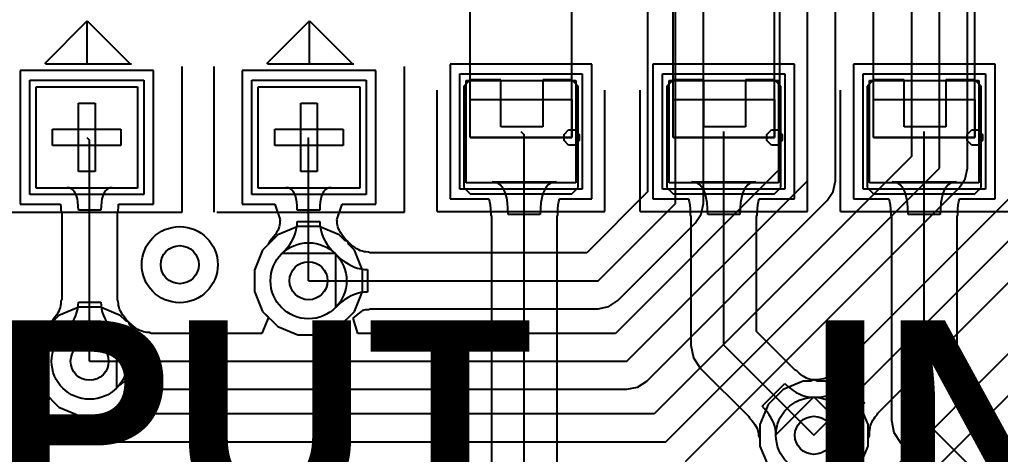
# Model space of a CAD drawing. Extents: x -53 to 82, y -68 to 38.
# Drawn here: x 18.29 to 26.03, y 8.28 to 11.71 of the extents above; entities that cross this region are included whole.
import ezdxf

# ---------------------------------------------------------------- set-up
doc = ezdxf.new("R2010")
doc.units = 0
for name, color, linetype in [('BOTTOM_LAYER', 5, 'CONTINUOUS'), ('MECHANICAL_15', 56, 'CONTINUOUS'), ('TOP_LAYER', 1, 'CONTINUOUS'), ('TOP_OVERLAY', 2, 'CONTINUOUS'), ('TOP_PASTE', 8, 'CONTINUOUS'), ('TOP_SOLDER', 216, 'CONTINUOUS')]:
    doc.layers.add(name, color=color, linetype=linetype)
doc.styles.add('ARIAL_BOLD', font='', dxfattribs={"height": 0.2})
doc.styles.get('ARIAL_BOLD').set_extended_font_data('Arial', bold=True)

msp = doc.modelspace()

# ---------------------------------------------------------------- linework, layer by layer
at = {"layer": 'BOTTOM_LAYER'}
for p, q in [((24.5618, 8.4328), (39.8781, 23.7491)), ((25.0663, 8.6077), (40.0429, 23.5843)), ((25.019, 7.6708), (37.7444, 20.3962)), ((37.2399, 20.2213), (24.9225, 7.9039)), ((23.4696, 10.2616), (23.4696, 16.129)), ((24.511, 10.4414), (24.511, 16.129)), ((25.5524, 10.541), (25.5524, 16.129)), ((23.2495, 15.6432), (23.2495, 10.3528)), ((23.6897, 10.2616), (23.6897, 15.6432)), ((24.2909, 15.6432), (24.2909, 10.5326)), ((24.7311, 10.4414), (24.7311, 15.6432)), ((25.3323, 15.6432), (25.3323, 10.6322)), ((25.7725, 10.541), (25.7725, 15.6432)), ((28.6474, 12.848), (24.7367, 8.9373)), ((25.3323, 10.6322), (23.3022, 8.6021)), ((24.2909, 10.5326), (22.9954, 9.2371)), ((23.3934, 8.382), (25.5524, 10.541)), ((25.7558, 10.4568), (25.7725, 10.541)), ((25.7081, 10.3853), (25.7558, 10.4568)), ((23.0866, 9.017), (24.511, 10.4414)), ((23.5491, 8.2263), (25.7081, 10.3853)), ((24.7144, 10.3572), (24.7311, 10.4414)), ((23.2495, 10.3528), (22.7688, 9.8721)), ((24.6667, 10.2858), (24.7144, 10.3572)), ((22.86, 9.652), (23.4696, 10.2616)), ((23.2422, 8.8613), (24.6667, 10.2858)), ((23.673, 10.1774), (23.6897, 10.2616)), ((23.6253, 10.1059), (23.673, 10.1774)), ((20.4891, 10.079), (20.3321, 10.014)), ((20.6589, 10.079), (20.4891, 10.079)), ((20.8159, 10.014), (20.6589, 10.079)), ((23.0157, 9.4963), (23.6253, 10.1059)), ((20.3321, 10.014), (20.212, 9.8939)), ((20.8593, 9.9705), (20.8159, 10.014)), ((20.8836, 9.961), (20.8593, 9.9705)), ((20.9045, 9.9409), (20.8836, 9.961)), ((20.9219, 9.9261), (20.9045, 9.9409)), ((20.9387, 9.9136), (20.9219, 9.9261)), ((20.9548, 9.9034), (20.9387, 9.9136)), ((20.212, 9.8939), (20.147, 9.7369)), ((20.7882, 9.442), (20.7882, 9.862)), ((20.7882, 9.862), (20.8121, 9.839)), ((20.8121, 9.839), (20.8363, 9.8184)), ((20.9701, 9.8952), (20.9548, 9.9034)), ((20.9848, 9.8889), (20.9701, 9.8952)), ((20.999, 9.8843), (20.9848, 9.8889)), ((21.0127, 9.8811), (20.999, 9.8843)), ((21.0265, 9.8791), (21.0127, 9.8811)), ((21.0468, 9.8782), (21.0265, 9.8791)), ((21.0598, 9.8721), (21.0468, 9.8782)), ((22.7688, 9.8721), (21.0598, 9.8721)), ((20.8363, 9.8184), (20.8608, 9.8002)), ((20.8608, 9.8002), (20.8856, 9.7845)), ((20.8856, 9.7845), (20.9107, 9.7712)), ((20.9107, 9.7712), (20.936, 9.7603)), ((20.936, 9.7603), (20.9617, 9.7518)), ((20.9617, 9.7518), (20.9877, 9.7457)), ((20.147, 9.7369), (20.147, 9.5671)), ((20.9877, 9.7457), (21.014, 9.7421)), ((21.014, 9.7421), (21.0405, 9.7409)), ((21.0405, 9.7409), (21.0405, 9.5631)), ((20.574, 9.652), (22.86, 9.652)), ((20.147, 9.5671), (20.212, 9.4101)), ((20.8856, 9.5195), (20.8608, 9.5038)), ((20.9107, 9.5328), (20.8856, 9.5195)), ((20.936, 9.5437), (20.9107, 9.5328)), ((20.9617, 9.5522), (20.936, 9.5437)), ((20.9877, 9.5583), (20.9617, 9.5522)), ((21.014, 9.5619), (20.9877, 9.5583)), ((21.0405, 9.5631), (21.014, 9.5619)), ((18.7619, 9.444), (18.6049, 9.379)), ((18.9317, 9.444), (18.7619, 9.444)), ((19.0887, 9.379), (18.9317, 9.444)), ((20.8121, 9.465), (20.7882, 9.442)), ((20.8363, 9.4856), (20.8121, 9.465)), ((20.8608, 9.5038), (20.8363, 9.4856)), ((22.86, 9.4319), (22.9442, 9.4486)), ((22.9442, 9.4486), (23.0157, 9.4963)), ((18.6049, 9.379), (18.4848, 9.2589)), ((19.1321, 9.3355), (19.0887, 9.379)), ((20.258, 9.3641), (20.2054, 9.2371)), ((20.212, 9.4101), (20.258, 9.3641)), ((20.9261, 9.3572), (21.0055, 9.4213)), ((21.0055, 9.4213), (21.0127, 9.4229)), ((21.0127, 9.4229), (21.0265, 9.4249)), ((21.0265, 9.4249), (21.0468, 9.4258)), ((21.0468, 9.4258), (21.0598, 9.4319)), ((21.0598, 9.4319), (22.86, 9.4319)), ((19.1564, 9.326), (19.1321, 9.3355)), ((19.1773, 9.3059), (19.1564, 9.326)), ((19.1947, 9.2911), (19.1773, 9.3059)), ((19.2115, 9.2786), (19.1947, 9.2911)), ((20.9632, 9.2371), (20.9261, 9.3572)), ((18.4848, 9.2589), (18.4198, 9.1019)), ((19.061, 8.807), (19.061, 9.227)), ((19.061, 9.227), (19.0849, 9.204)), ((19.2276, 9.2684), (19.2115, 9.2786)), ((19.2429, 9.2602), (19.2276, 9.2684)), ((19.2576, 9.2539), (19.2429, 9.2602)), ((19.2718, 9.2493), (19.2576, 9.2539)), ((19.2855, 9.2461), (19.2718, 9.2493)), ((19.2993, 9.2441), (19.2855, 9.2461)), ((19.3196, 9.2432), (19.2993, 9.2441)), ((19.3326, 9.2371), (19.3196, 9.2432)), ((20.2054, 9.2371), (19.3326, 9.2371)), ((22.9954, 9.2371), (20.9632, 9.2371)), ((19.0849, 9.204), (19.1091, 9.1834)), ((19.1091, 9.1834), (19.1336, 9.1652)), ((19.1336, 9.1652), (19.1584, 9.1495)), ((19.1584, 9.1495), (19.1835, 9.1362)), ((19.1835, 9.1362), (19.2088, 9.1253)), ((18.4198, 9.1019), (18.4198, 8.9321)), ((19.2088, 9.1253), (19.2345, 9.1168)), ((19.2345, 9.1168), (19.2605, 9.1107)), ((19.2605, 9.1107), (19.2868, 9.1071)), ((19.2868, 9.1071), (19.3133, 9.1059)), ((19.3133, 9.1059), (19.3133, 8.9281)), ((18.8468, 9.017), (23.0866, 9.017)), ((18.4198, 8.9321), (18.4848, 8.7751)), ((19.2088, 8.9087), (19.1835, 8.8978)), ((19.2345, 8.9172), (19.2088, 8.9087)), ((19.2605, 8.9233), (19.2345, 8.9172)), ((19.2868, 8.9269), (19.2605, 8.9233)), ((19.3133, 8.9281), (19.2868, 8.9269)), ((24.6941, 8.907), (24.681, 8.8984)), ((24.7069, 8.9171), (24.6941, 8.907)), ((24.7235, 8.9324), (24.7069, 8.9171)), ((24.7367, 8.9373), (24.7235, 8.9324)), ((19.0849, 8.83), (19.061, 8.807)), ((19.1091, 8.8506), (19.0849, 8.83)), ((19.1336, 8.8688), (19.1091, 8.8506)), ((19.1584, 8.8845), (19.1336, 8.8688)), ((19.1835, 8.8978), (19.1584, 8.8845)), ((23.1708, 8.8136), (23.2422, 8.8613)), ((24.4769, 8.8598), (24.3199, 8.7948)), ((24.538, 8.8598), (24.4769, 8.8598)), ((24.5615, 8.8702), (24.538, 8.8598)), ((24.5865, 8.8708), (24.5615, 8.8702)), ((24.6052, 8.8726), (24.5865, 8.8708)), ((24.6225, 8.8756), (24.6052, 8.8726)), ((24.6386, 8.8797), (24.6225, 8.8756)), ((24.6535, 8.8848), (24.6386, 8.8797)), ((24.6676, 8.891), (24.6535, 8.8848)), ((24.681, 8.8984), (24.6676, 8.891)), ((24.7963, 8.8125), (24.8168, 8.8315)), ((24.8168, 8.8315), (24.9605, 8.6878)), ((18.4848, 8.7751), (18.5308, 8.7291)), ((19.1989, 8.7222), (19.2783, 8.7863)), ((19.2783, 8.7863), (19.2855, 8.7879)), ((19.2855, 8.7879), (19.2993, 8.7899)), ((19.2993, 8.7899), (19.3196, 8.7908)), ((19.3196, 8.7908), (19.3326, 8.7969)), ((19.3326, 8.7969), (23.0866, 8.7969)), ((23.0866, 8.7969), (23.1708, 8.8136)), ((24.3199, 8.7948), (24.1998, 8.6747)), ((24.6512, 8.741), (24.678, 8.7479)), ((24.678, 8.7479), (24.7037, 8.7567)), ((24.7037, 8.7567), (24.7284, 8.7676)), ((24.7284, 8.7676), (24.752, 8.7805)), ((24.752, 8.7805), (24.7747, 8.7955)), ((24.7747, 8.7955), (24.7963, 8.8125)), ((18.5308, 8.7291), (18.4782, 8.6021)), ((19.236, 8.6021), (19.1989, 8.7222)), ((24.1998, 8.6747), (24.1348, 8.5177)), ((24.5648, 8.7328), (24.5946, 8.7335)), ((24.8618, 8.4358), (24.5648, 8.7328)), ((24.5946, 8.7335), (24.6235, 8.7362)), ((24.6235, 8.7362), (24.6512, 8.741)), ((24.9415, 8.6673), (24.9245, 8.6457)), ((24.9605, 8.6878), (24.9415, 8.6673)), ((18.4782, 8.6021), (17.58, 8.6021)), ((23.3022, 8.6021), (19.236, 8.6021)), ((24.8966, 8.5994), (24.8857, 8.5747)), ((24.9095, 8.623), (24.8966, 8.5994)), ((24.9245, 8.6457), (24.9095, 8.623)), ((25.0461, 8.5779), (25.0614, 8.5945)), ((25.0614, 8.5945), (25.0663, 8.6077)), ((24.1348, 8.5177), (24.1348, 8.3479)), ((24.87, 8.5222), (24.8652, 8.4945)), ((24.8769, 8.549), (24.87, 8.5222)), ((24.8857, 8.5747), (24.8769, 8.549)), ((25.0087, 8.5095), (25.0138, 8.5245)), ((25.0138, 8.5245), (25.02, 8.5386)), ((25.02, 8.5386), (25.0274, 8.5521)), ((25.0274, 8.5521), (25.036, 8.5651)), ((25.036, 8.5651), (25.0461, 8.5779)), ((24.8625, 8.4656), (24.8618, 8.4358)), ((24.8652, 8.4945), (24.8625, 8.4656)), ((24.9992, 8.4325), (24.9998, 8.4575)), ((24.9998, 8.4575), (25.0016, 8.4762)), ((25.0016, 8.4762), (25.0046, 8.4935)), ((25.0046, 8.4935), (25.0087, 8.5095)), ((17.0942, 8.382), (23.3934, 8.382)), ((24.9888, 8.409), (24.9992, 8.4325)), ((24.9888, 8.3479), (24.9888, 8.409)), ((24.1348, 8.3479), (24.1998, 8.1909)), ((24.9238, 8.1909), (24.9888, 8.3479))]:
    msp.add_line(p, q, dxfattribs=at)
for centre, radius in [((19.558, 9.779), 0.3), ((19.558, 9.779), 0.15), ((20.574, 9.652), 0.3), ((20.574, 9.652), 0.15), ((18.8468, 9.017), 0.3), ((18.8468, 9.017), 0.15), ((24.5618, 8.4328), 0.3), ((24.5618, 8.4328), 0.15)]:
    msp.add_circle(centre, radius, dxfattribs=at)
at = {"layer": 'MECHANICAL_15'}
for p, q in [((21.8504, 10.7824), (21.8504, 12.3824)), ((22.6504, 10.7824), (22.6504, 12.3824)), ((23.4506, 10.7824), (23.4506, 12.3824)), ((24.2506, 10.7824), (24.2506, 12.3824)), ((25.0318, 10.7824), (25.0318, 12.3824)), ((25.8318, 10.7824), (25.8318, 12.3824)), ((21.8504, 10.7824), (21.8504, 11.0824)), ((21.8504, 11.0824), (22.6504, 11.0824)), ((22.6504, 11.0824), (22.6504, 10.7824)), ((23.4506, 10.7824), (23.4506, 11.0824)), ((23.4506, 11.0824), (24.2506, 11.0824)), ((24.2506, 11.0824), (24.2506, 10.7824)), ((25.0318, 10.7824), (25.0318, 11.0824)), ((25.0318, 11.0824), (25.8318, 11.0824)), ((25.8318, 11.0824), (25.8318, 10.7824)), ((18.7598, 11.0535), (18.8898, 11.0535)), ((18.7598, 10.5135), (18.7598, 11.0535)), ((18.8898, 11.0535), (18.8898, 10.5135)), ((20.5124, 11.0535), (20.6424, 11.0535)), ((20.5124, 10.5135), (20.5124, 11.0535)), ((20.6424, 11.0535), (20.6424, 10.5135)), ((18.5543, 10.7179), (18.5543, 10.8478)), ((18.5543, 10.8478), (19.0943, 10.8478)), ((19.0943, 10.8478), (19.0943, 10.7179)), ((20.3069, 10.7179), (20.3069, 10.8478)), ((20.3069, 10.8478), (20.8469, 10.8478)), ((20.8469, 10.8478), (20.8469, 10.7179)), ((22.5905, 10.8071), (22.6256, 10.8423)), ((22.6256, 10.8423), (22.6504, 10.8423)), ((22.6504, 10.8423), (22.6504, 10.8423)), ((22.6504, 10.8423), (22.6753, 10.8423)), ((22.6753, 10.8423), (22.7104, 10.8071)), ((24.1907, 10.8071), (24.2258, 10.8423)), ((24.2258, 10.8423), (24.2507, 10.8423)), ((24.2507, 10.8423), (24.2507, 10.8423)), ((24.2507, 10.8423), (24.2755, 10.8423)), ((24.2755, 10.8423), (24.3106, 10.8071)), ((25.7719, 10.8071), (25.807, 10.8423)), ((25.807, 10.8423), (25.8319, 10.8423)), ((25.8319, 10.8423), (25.8319, 10.8423)), ((25.8319, 10.8423), (25.8567, 10.8423)), ((25.8567, 10.8423), (25.8918, 10.8071)), ((21.8504, 10.7824), (22.6504, 10.7824)), ((22.6504, 10.7824), (21.8504, 10.7824)), ((22.5905, 10.7575), (22.5905, 10.8071)), ((22.6256, 10.7223), (22.5905, 10.7575)), ((22.6504, 10.7824), (22.6504, 10.7824)), ((22.7104, 10.7575), (22.6753, 10.7223)), ((22.7104, 10.8071), (22.7104, 10.7575)), ((23.4506, 10.7824), (24.2506, 10.7824)), ((24.2506, 10.7824), (23.4506, 10.7824)), ((24.1907, 10.7575), (24.1907, 10.8071)), ((24.2258, 10.7223), (24.1907, 10.7575)), ((24.2506, 10.7824), (24.2506, 10.7824)), ((24.3106, 10.7575), (24.2755, 10.7223)), ((24.3106, 10.8071), (24.3106, 10.7575)), ((25.0318, 10.7824), (25.8318, 10.7824)), ((25.8318, 10.7824), (25.0318, 10.7824)), ((25.7719, 10.7575), (25.7719, 10.8071)), ((25.807, 10.7223), (25.7719, 10.7575)), ((25.8318, 10.7824), (25.8318, 10.7824)), ((25.8918, 10.7575), (25.8567, 10.7223)), ((25.8918, 10.8071), (25.8918, 10.7575)), ((19.0943, 10.7179), (18.5543, 10.7179)), ((20.8469, 10.7179), (20.3069, 10.7179)), ((22.6504, 10.7223), (22.6256, 10.7223)), ((22.6753, 10.7223), (22.6504, 10.7223)), ((24.2507, 10.7223), (24.2258, 10.7223)), ((24.2755, 10.7223), (24.2507, 10.7223)), ((25.8319, 10.7223), (25.807, 10.7223)), ((25.8567, 10.7223), (25.8319, 10.7223)), ((18.8898, 10.5135), (18.7598, 10.5135)), ((20.6424, 10.5135), (20.5124, 10.5135))]:
    msp.add_line(p, q, dxfattribs=at)
at = {"layer": 'TOP_LAYER'}
for p, q in [((19.3519, 11.3099), (18.2979, 11.3099)), ((18.2979, 11.3099), (18.2979, 10.2559)), ((19.3519, 10.2559), (19.3519, 11.3099)), ((21.1045, 11.3099), (20.0505, 11.3099)), ((20.0505, 11.3099), (20.0505, 10.2559)), ((21.1045, 10.2559), (21.1045, 11.3099)), ((22.8094, 11.3593), (21.6914, 11.3593)), ((21.6914, 11.3593), (21.6914, 10.2988)), ((22.8094, 10.2988), (22.8094, 11.3593)), ((24.4096, 11.3593), (23.2916, 11.3593)), ((23.2916, 11.3593), (23.2916, 10.2988)), ((24.4096, 10.2988), (24.4096, 11.3593)), ((25.9908, 11.3593), (24.8728, 11.3593)), ((24.8728, 11.3593), (24.8728, 10.2988)), ((25.9908, 10.2988), (25.9908, 11.3593)), ((21.8184, 10.4258), (21.8184, 11.2323)), ((21.8184, 11.2323), (22.6824, 11.2323)), ((22.6824, 11.2323), (22.6824, 10.4258)), ((23.4186, 10.4258), (23.4186, 11.2323)), ((23.4186, 11.2323), (24.2826, 11.2323)), ((24.2826, 11.2323), (24.2826, 10.4258)), ((24.9998, 10.4258), (24.9998, 11.2323)), ((24.9998, 11.2323), (25.8638, 11.2323)), ((25.8638, 11.2323), (25.8638, 10.4258)), ((18.4249, 11.1829), (19.2249, 11.1829)), ((18.4249, 10.3829), (18.4249, 11.1829)), ((19.2249, 11.1829), (19.2249, 10.3829)), ((20.1775, 11.1829), (20.9775, 11.1829)), ((20.1775, 10.3829), (20.1775, 11.1829)), ((20.9775, 11.1829), (20.9775, 10.3829)), ((18.8249, 10.7829), (18.8468, 10.761)), ((18.8468, 9.017), (18.8468, 10.761)), ((20.574, 10.7794), (20.5775, 10.7829)), ((20.574, 9.652), (20.574, 10.7794)), ((22.2504, 10.829), (22.2758, 10.8036)), ((22.2758, 7.6454), (22.2758, 10.8036)), ((23.8506, 9.144), (23.8506, 10.829)), ((25.4318, 8.5534), (25.4318, 10.829)), ((19.2249, 10.3829), (18.4249, 10.3829)), ((18.6859, 10.3842), (18.669, 10.386)), ((18.669, 10.386), (19.0246, 10.386)), ((18.701, 10.3789), (18.6859, 10.3842)), ((18.7143, 10.37), (18.701, 10.3789)), ((18.7259, 10.3575), (18.7143, 10.37)), ((18.9793, 10.37), (18.9677, 10.3575)), ((18.9926, 10.3789), (18.9793, 10.37)), ((19.0077, 10.3842), (18.9926, 10.3789)), ((19.0246, 10.386), (19.0077, 10.3842)), ((20.9775, 10.3829), (20.1775, 10.3829)), ((20.4131, 10.3842), (20.3962, 10.386)), ((20.3962, 10.386), (20.7518, 10.386)), ((20.4282, 10.3789), (20.4131, 10.3842)), ((20.4415, 10.37), (20.4282, 10.3789)), ((20.4531, 10.3575), (20.4415, 10.37)), ((20.7065, 10.37), (20.6949, 10.3575)), ((20.7198, 10.3789), (20.7065, 10.37)), ((20.7349, 10.3842), (20.7198, 10.3789)), ((20.7518, 10.386), (20.7349, 10.3842)), ((22.6824, 10.4258), (21.8184, 10.4258)), ((22.0459, 10.4293), (22.0218, 10.4319)), ((22.0218, 10.4319), (22.5298, 10.4319)), ((22.0675, 10.4216), (22.0459, 10.4293)), ((22.0866, 10.4088), (22.0675, 10.4216)), ((22.1031, 10.3908), (22.0866, 10.4088)), ((22.117, 10.3676), (22.1031, 10.3908)), ((22.4485, 10.3908), (22.4346, 10.3676)), ((22.465, 10.4088), (22.4485, 10.3908)), ((22.4841, 10.4216), (22.465, 10.4088)), ((22.5057, 10.4293), (22.4841, 10.4216)), ((22.5298, 10.4319), (22.5057, 10.4293)), ((24.2826, 10.4258), (23.4186, 10.4258)), ((23.6207, 10.4293), (23.5966, 10.4319)), ((23.5966, 10.4319), (24.1046, 10.4319)), ((23.6423, 10.4216), (23.6207, 10.4293)), ((23.6614, 10.4088), (23.6423, 10.4216)), ((23.6779, 10.3908), (23.6614, 10.4088)), ((23.6918, 10.3676), (23.6779, 10.3908)), ((24.0233, 10.3908), (24.0094, 10.3676)), ((24.0398, 10.4088), (24.0233, 10.3908)), ((24.0589, 10.4216), (24.0398, 10.4088)), ((24.0805, 10.4293), (24.0589, 10.4216)), ((24.1046, 10.4319), (24.0805, 10.4293)), ((25.8638, 10.4258), (24.9998, 10.4258)), ((25.2019, 10.4293), (25.1778, 10.4319)), ((25.1778, 10.4319), (25.6858, 10.4319)), ((25.2235, 10.4216), (25.2019, 10.4293)), ((25.2426, 10.4088), (25.2235, 10.4216)), ((25.2591, 10.3908), (25.2426, 10.4088)), ((25.2731, 10.3676), (25.2591, 10.3908)), ((25.6045, 10.3908), (25.5906, 10.3676)), ((25.621, 10.4088), (25.6045, 10.3908)), ((25.6401, 10.4216), (25.621, 10.4088)), ((25.6617, 10.4293), (25.6401, 10.4216)), ((25.6858, 10.4319), (25.6617, 10.4293)), ((18.7357, 10.3415), (18.7259, 10.3575)), ((18.7437, 10.322), (18.7357, 10.3415)), ((18.7499, 10.2988), (18.7437, 10.322)), ((18.7543, 10.2722), (18.7499, 10.2988)), ((18.9437, 10.2988), (18.9393, 10.2722)), ((18.9499, 10.322), (18.9437, 10.2988)), ((18.9579, 10.3415), (18.9499, 10.322)), ((18.9677, 10.3575), (18.9579, 10.3415)), ((20.4629, 10.3415), (20.4531, 10.3575)), ((20.4709, 10.322), (20.4629, 10.3415)), ((20.4771, 10.2988), (20.4709, 10.322)), ((20.4815, 10.2722), (20.4771, 10.2988)), ((20.6709, 10.2988), (20.6665, 10.2722)), ((20.6771, 10.322), (20.6709, 10.2988)), ((20.6851, 10.3415), (20.6771, 10.322)), ((20.6949, 10.3575), (20.6851, 10.3415)), ((21.6914, 10.2988), (21.9966, 10.2988)), ((21.9966, 10.2988), (21.9978, 10.2958)), ((21.9978, 10.2958), (22.0028, 10.277)), ((22.1285, 10.3394), (22.117, 10.3676)), ((22.1374, 10.3059), (22.1285, 10.3394)), ((22.1437, 10.2674), (22.1374, 10.3059)), ((22.4142, 10.3059), (22.4079, 10.2674)), ((22.4231, 10.3394), (22.4142, 10.3059)), ((22.4346, 10.3676), (22.4231, 10.3394)), ((22.5488, 10.277), (22.5538, 10.2958)), ((22.5538, 10.2958), (22.555, 10.2988)), ((22.555, 10.2988), (22.8094, 10.2988)), ((23.2916, 10.2988), (23.5714, 10.2988)), ((23.5714, 10.2988), (23.5726, 10.2958)), ((23.5726, 10.2958), (23.5776, 10.277)), ((23.7033, 10.3394), (23.6918, 10.3676)), ((23.7122, 10.3059), (23.7033, 10.3394)), ((23.7185, 10.2674), (23.7122, 10.3059)), ((23.989, 10.3059), (23.9827, 10.2674)), ((23.9979, 10.3394), (23.989, 10.3059)), ((24.0094, 10.3676), (23.9979, 10.3394)), ((24.1236, 10.277), (24.1286, 10.2958)), ((24.1286, 10.2958), (24.1298, 10.2988)), ((24.1298, 10.2988), (24.4096, 10.2988)), ((24.8728, 10.2988), (25.1526, 10.2988)), ((25.1526, 10.2988), (25.1538, 10.2958)), ((25.1538, 10.2958), (25.1588, 10.277)), ((25.2845, 10.3394), (25.2731, 10.3676)), ((25.2934, 10.3059), (25.2845, 10.3394)), ((25.2997, 10.2674), (25.2934, 10.3059)), ((25.5702, 10.3059), (25.5639, 10.2674)), ((25.5791, 10.3394), (25.5702, 10.3059)), ((25.5906, 10.3676), (25.5791, 10.3394)), ((25.7048, 10.277), (25.7098, 10.2958)), ((25.7098, 10.2958), (25.711, 10.2988)), ((25.711, 10.2988), (25.9908, 10.2988)), ((18.2979, 10.2559), (18.6177, 10.2559)), ((18.6177, 10.2559), (18.6179, 10.2548)), ((18.6179, 10.2548), (18.6197, 10.2341)), ((18.6197, 10.2341), (18.6205, 10.2046)), ((18.757, 10.242), (18.7543, 10.2722)), ((18.7579, 10.2082), (18.757, 10.242)), ((18.9366, 10.242), (18.9357, 10.2082)), ((18.9393, 10.2722), (18.9366, 10.242)), ((19.0731, 10.2046), (19.0739, 10.2341)), ((19.0739, 10.2341), (19.0757, 10.2548)), ((19.0757, 10.2548), (19.0759, 10.2559)), ((19.0759, 10.2559), (19.3519, 10.2559)), ((20.0505, 10.2559), (20.3092, 10.2559)), ((20.3092, 10.2559), (20.3509, 10.1314)), ((20.4842, 10.242), (20.4815, 10.2722)), ((20.4851, 10.2082), (20.4842, 10.242)), ((20.6638, 10.242), (20.6629, 10.2082)), ((20.6665, 10.2722), (20.6638, 10.242)), ((20.7971, 10.1314), (20.8387, 10.2559)), ((20.8387, 10.2559), (21.1045, 10.2559)), ((22.0028, 10.277), (22.0072, 10.2502)), ((22.0072, 10.2502), (22.0102, 10.216)), ((22.0102, 10.216), (22.0114, 10.1713)), ((22.1475, 10.2237), (22.1437, 10.2674)), ((22.1488, 10.1748), (22.1475, 10.2237)), ((22.4041, 10.2237), (22.4028, 10.1748)), ((22.4079, 10.2674), (22.4041, 10.2237)), ((22.5402, 10.1713), (22.5414, 10.216)), ((22.5414, 10.216), (22.5444, 10.2502)), ((22.5444, 10.2502), (22.5488, 10.277)), ((23.5776, 10.277), (23.582, 10.2502)), ((23.582, 10.2502), (23.585, 10.216)), ((23.585, 10.216), (23.5862, 10.1713)), ((23.7223, 10.2237), (23.7185, 10.2674)), ((23.7236, 10.1748), (23.7223, 10.2237)), ((23.9789, 10.2237), (23.9776, 10.1748)), ((23.9827, 10.2674), (23.9789, 10.2237)), ((24.115, 10.1713), (24.1162, 10.216)), ((24.1162, 10.216), (24.1192, 10.2502)), ((24.1192, 10.2502), (24.1236, 10.277)), ((25.1588, 10.277), (25.1632, 10.2502)), ((25.1632, 10.2502), (25.1662, 10.216)), ((25.1662, 10.216), (25.1674, 10.1713)), ((25.3035, 10.2237), (25.2997, 10.2674)), ((25.3048, 10.1748), (25.3035, 10.2237)), ((25.5601, 10.2237), (25.5588, 10.1748)), ((25.5639, 10.2674), (25.5601, 10.2237)), ((25.6962, 10.1713), (25.6974, 10.216)), ((25.6974, 10.216), (25.7004, 10.2502)), ((25.7004, 10.2502), (25.7048, 10.277)), ((18.6205, 10.2046), (18.6267, 10.1907)), ((18.6267, 10.1907), (18.6267, 9.5028)), ((18.9357, 10.2082), (18.7579, 10.2082)), ((19.0669, 10.1907), (19.0731, 10.2046)), ((19.0669, 9.5028), (19.0669, 10.1907)), ((20.6629, 10.2082), (20.4851, 10.2082)), ((22.0114, 10.1713), (22.0168, 10.159)), ((22.0168, 10.159), (22.0168, 8.1131)), ((22.4028, 10.1748), (22.1488, 10.1748)), ((22.5348, 10.159), (22.5402, 10.1713)), ((22.5348, 8.1131), (22.5348, 10.159)), ((23.5862, 10.1713), (23.5916, 10.159)), ((23.5916, 10.159), (23.5916, 9.144)), ((23.9776, 10.1748), (23.7236, 10.1748)), ((24.1096, 10.159), (24.115, 10.1713)), ((24.1096, 9.2513), (24.1096, 10.159)), ((25.1674, 10.1713), (25.1728, 10.159)), ((25.1728, 10.159), (25.1728, 8.5534)), ((25.5588, 10.1748), (25.3048, 10.1748)), ((25.6908, 10.159), (25.6962, 10.1713)), ((25.6908, 8.6607), (25.6908, 10.159)), ((20.3371, 10.0628), (20.3308, 10.0481)), ((20.3417, 10.077), (20.3371, 10.0628)), ((20.3449, 10.0907), (20.3417, 10.077)), ((20.3469, 10.1045), (20.3449, 10.0907)), ((20.3478, 10.1248), (20.3469, 10.1045)), ((20.3509, 10.1314), (20.3478, 10.1248)), ((20.4742, 10.0397), (20.4803, 10.0657)), ((20.4803, 10.0657), (20.4839, 10.092)), ((20.4839, 10.092), (20.4851, 10.1185)), ((20.4851, 10.1185), (20.6629, 10.1185)), ((20.6629, 10.1185), (20.6641, 10.092)), ((20.6641, 10.092), (20.6677, 10.0657)), ((20.6677, 10.0657), (20.6738, 10.0397)), ((20.8002, 10.1248), (20.7971, 10.1314)), ((20.8011, 10.1045), (20.8002, 10.1248)), ((20.8031, 10.0907), (20.8011, 10.1045)), ((20.8063, 10.077), (20.8031, 10.0907)), ((20.8109, 10.0628), (20.8063, 10.077)), ((20.8172, 10.0481), (20.8109, 10.0628)), ((20.2999, 9.9999), (20.2851, 9.9825)), ((20.3124, 10.0167), (20.2999, 9.9999)), ((20.3226, 10.0328), (20.3124, 10.0167)), ((20.3308, 10.0481), (20.3226, 10.0328)), ((20.4415, 9.9636), (20.4548, 9.9887)), ((20.4548, 9.9887), (20.4657, 10.014)), ((20.4657, 10.014), (20.4742, 10.0397)), ((20.6738, 10.0397), (20.6823, 10.014)), ((20.6823, 10.014), (20.6932, 9.9887)), ((20.6932, 9.9887), (20.7065, 9.9636)), ((20.8254, 10.0328), (20.8172, 10.0481)), ((20.8356, 10.0167), (20.8254, 10.0328)), ((20.8481, 9.9999), (20.8356, 10.0167)), ((20.8629, 9.9825), (20.8481, 9.9999)), ((20.2555, 9.9373), (20.212, 9.8939)), ((20.265, 9.9616), (20.2555, 9.9373)), ((20.2851, 9.9825), (20.265, 9.9616)), ((20.387, 9.8901), (20.4076, 9.9143)), ((20.4076, 9.9143), (20.4258, 9.9388)), ((20.4258, 9.9388), (20.4415, 9.9636)), ((20.7065, 9.9636), (20.7222, 9.9388)), ((20.7222, 9.9388), (20.7404, 9.9143)), ((20.7404, 9.9143), (20.761, 9.8901)), ((20.883, 9.9616), (20.8629, 9.9825)), ((20.8925, 9.9373), (20.883, 9.9616)), ((20.936, 9.8939), (20.8925, 9.9373)), ((20.212, 9.8939), (20.147, 9.7369)), ((20.364, 9.8662), (20.387, 9.8901)), ((20.784, 9.8662), (20.364, 9.8662)), ((20.761, 9.8901), (20.784, 9.8662)), ((21.001, 9.7369), (20.936, 9.8939)), ((20.147, 9.7369), (20.147, 9.5671)), ((21.001, 9.5671), (21.001, 9.7369)), ((20.147, 9.5671), (20.212, 9.4101)), ((20.936, 9.4101), (21.001, 9.5671)), ((18.6145, 9.442), (18.6099, 9.4278)), ((18.6177, 9.4557), (18.6145, 9.442)), ((18.6197, 9.4695), (18.6177, 9.4557)), ((18.6206, 9.4898), (18.6197, 9.4695)), ((18.6267, 9.5028), (18.6206, 9.4898)), ((18.7531, 9.4307), (18.7567, 9.457)), ((18.7567, 9.457), (18.7579, 9.4835)), ((18.7579, 9.4835), (18.9357, 9.4835)), ((18.9357, 9.4835), (18.9369, 9.457)), ((18.9369, 9.457), (18.9405, 9.4307)), ((19.073, 9.4898), (19.0669, 9.5028)), ((19.0739, 9.4695), (19.073, 9.4898)), ((19.0759, 9.4557), (19.0739, 9.4695)), ((19.0791, 9.442), (19.0759, 9.4557)), ((19.0837, 9.4278), (19.0791, 9.442)), ((18.5727, 9.3649), (18.5579, 9.3475)), ((18.5852, 9.3817), (18.5727, 9.3649)), ((18.5954, 9.3978), (18.5852, 9.3817)), ((18.6036, 9.4131), (18.5954, 9.3978)), ((18.6099, 9.4278), (18.6036, 9.4131)), ((18.7276, 9.3537), (18.7385, 9.379)), ((18.7385, 9.379), (18.747, 9.4047)), ((18.747, 9.4047), (18.7531, 9.4307)), ((18.9405, 9.4307), (18.9466, 9.4047)), ((18.9466, 9.4047), (18.9551, 9.379)), ((18.9551, 9.379), (18.966, 9.3537)), ((19.09, 9.4131), (19.0837, 9.4278)), ((19.0982, 9.3978), (19.09, 9.4131)), ((19.1084, 9.3817), (19.0982, 9.3978)), ((19.1209, 9.3649), (19.1084, 9.3817)), ((19.1357, 9.3475), (19.1209, 9.3649)), ((20.212, 9.4101), (20.3321, 9.29)), ((20.8159, 9.29), (20.936, 9.4101)), ((18.5283, 9.3023), (18.4848, 9.2589)), ((18.5378, 9.3266), (18.5283, 9.3023)), ((18.5579, 9.3475), (18.5378, 9.3266)), ((18.6804, 9.2793), (18.6986, 9.3038)), ((18.6986, 9.3038), (18.7143, 9.3286)), ((18.7143, 9.3286), (18.7276, 9.3537)), ((18.966, 9.3537), (18.9793, 9.3286)), ((18.9793, 9.3286), (18.995, 9.3038)), ((18.995, 9.3038), (19.0132, 9.2793)), ((19.1558, 9.3266), (19.1357, 9.3475)), ((19.1653, 9.3023), (19.1558, 9.3266)), ((19.2088, 9.2589), (19.1653, 9.3023)), ((20.3321, 9.29), (20.4891, 9.225)), ((20.6589, 9.225), (20.8159, 9.29)), ((18.4848, 9.2589), (18.4198, 9.1019)), ((18.6368, 9.2312), (18.6598, 9.2551)), ((19.0568, 9.2312), (18.6368, 9.2312)), ((18.6598, 9.2551), (18.6804, 9.2793)), ((19.0132, 9.2793), (19.0338, 9.2551)), ((19.0338, 9.2551), (19.0568, 9.2312)), ((19.2738, 9.1019), (19.2088, 9.2589)), ((20.4891, 9.225), (20.6589, 9.225)), ((24.4142, 8.9466), (24.1096, 9.2513)), ((23.5916, 9.144), (23.6113, 9.0449)), ((23.8506, 9.144), (24.5618, 8.4328)), ((18.4198, 9.1019), (18.4198, 8.9321)), ((19.2738, 8.9321), (19.2738, 9.1019)), ((23.6113, 9.0449), (23.6675, 8.9609)), ((18.4198, 8.9321), (18.4848, 8.7751)), ((19.2088, 8.7751), (19.2738, 8.9321)), ((23.6675, 8.9609), (24.048, 8.5804)), ((24.4267, 8.9419), (24.4142, 8.9466)), ((24.4459, 8.9237), (24.4267, 8.9419)), ((24.4617, 8.9104), (24.4459, 8.9237)), ((24.4767, 8.8993), (24.4617, 8.9104)), ((24.4907, 8.8904), (24.4767, 8.8993)), ((24.1525, 8.6625), (24.3321, 8.8421)), ((24.3321, 8.8421), (24.3543, 8.8211)), ((24.5037, 8.8835), (24.4907, 8.8904)), ((24.5157, 8.8783), (24.5037, 8.8835)), ((24.5269, 8.8746), (24.5157, 8.8783)), ((24.5374, 8.8721), (24.5269, 8.8746)), ((24.5475, 8.8708), (24.5374, 8.8721)), ((24.564, 8.8701), (24.5475, 8.8708)), ((24.5866, 8.8598), (24.564, 8.8701)), ((24.6467, 8.8598), (24.5866, 8.8598)), ((24.8037, 8.7948), (24.6467, 8.8598)), ((18.4848, 8.7751), (18.6049, 8.655)), ((19.0887, 8.655), (19.2088, 8.7751)), ((24.3543, 8.8211), (24.3765, 8.8024)), ((24.3765, 8.8024), (24.3989, 8.7858)), ((24.3989, 8.7858), (24.4214, 8.7716)), ((24.4214, 8.7716), (24.444, 8.7595)), ((24.444, 8.7595), (24.4668, 8.7497)), ((24.4668, 8.7497), (24.4896, 8.7421)), ((24.9238, 8.6747), (24.8037, 8.7948)), ((24.5588, 8.7328), (24.2618, 8.4358)), ((24.4896, 8.7421), (24.5125, 8.7368)), ((24.5125, 8.7368), (24.5356, 8.7337)), ((24.5356, 8.7337), (24.5588, 8.7328)), ((24.9888, 8.5177), (24.9238, 8.6747)), ((18.6049, 8.655), (18.7619, 8.59)), ((18.7619, 8.59), (18.9317, 8.59)), ((18.9317, 8.59), (19.0887, 8.655)), ((24.1735, 8.6403), (24.1525, 8.6625)), ((24.1922, 8.6181), (24.1735, 8.6403)), ((24.2088, 8.5957), (24.1922, 8.6181)), ((24.223, 8.5732), (24.2088, 8.5957)), ((25.989, 8.3624), (25.6908, 8.6607)), ((24.048, 8.5804), (24.0527, 8.5679)), ((24.0527, 8.5679), (24.0709, 8.5487)), ((24.0709, 8.5487), (24.0843, 8.5329)), ((24.0843, 8.5329), (24.0953, 8.5179)), ((24.0953, 8.5179), (24.1042, 8.5039)), ((24.2351, 8.5506), (24.223, 8.5732)), ((24.2449, 8.5278), (24.2351, 8.5506)), ((24.2525, 8.505), (24.2449, 8.5278)), ((24.9888, 8.3479), (24.9888, 8.5177)), ((25.1728, 8.5534), (25.1925, 8.4543)), ((25.4318, 8.5534), (26.1366, 7.8486)), ((24.1042, 8.5039), (24.1111, 8.4909)), ((24.1111, 8.4909), (24.1163, 8.4789)), ((24.1163, 8.4789), (24.12, 8.4677)), ((24.12, 8.4677), (24.1225, 8.4572)), ((24.1225, 8.4572), (24.1238, 8.4471)), ((24.1238, 8.4471), (24.1245, 8.4306)), ((24.2578, 8.4821), (24.2525, 8.505)), ((24.2609, 8.459), (24.2578, 8.4821)), ((24.2618, 8.4358), (24.2609, 8.459)), ((25.1925, 8.4543), (25.2487, 8.3703)), ((24.1245, 8.4306), (24.1348, 8.408)), ((24.1348, 8.408), (24.1348, 8.3479)), ((25.2487, 8.3703), (25.6228, 7.9962)), ((26.0015, 8.3577), (25.989, 8.3624)), ((26.0207, 8.3395), (26.0015, 8.3577)), ((24.1348, 8.3479), (24.1998, 8.1909)), ((24.9238, 8.1909), (24.9888, 8.3479)), ((26.0365, 8.3262), (26.0207, 8.3395))]:
    msp.add_line(p, q, dxfattribs=at)
for centre, radius in [((19.558, 9.779), 0.3), ((19.558, 9.779), 0.15), ((20.574, 9.652), 0.3), ((20.574, 9.652), 0.15), ((18.8468, 9.017), 0.3), ((18.8468, 9.017), 0.15), ((24.5618, 8.4328), 0.3), ((24.5618, 8.4328), 0.15)]:
    msp.add_circle(centre, radius, dxfattribs=at)
at = {"layer": 'TOP_OVERLAY'}
for p, q in [((18.4979, 11.3719), (18.8279, 11.702)), ((18.8279, 11.362), (18.8279, 11.702)), ((18.8279, 11.702), (19.1679, 11.362)), ((20.2505, 11.3719), (20.5805, 11.702)), ((20.5805, 11.362), (20.5805, 11.702)), ((20.5805, 11.702), (20.9205, 11.362)), ((18.4979, 11.362), (18.4979, 11.3719)), ((18.4979, 11.362), (19.1779, 11.362)), ((19.1679, 11.362), (19.1779, 11.362)), ((19.5779, 10.1919), (19.5779, 11.342)), ((19.8304, 10.1919), (19.8304, 11.342)), ((20.2505, 11.362), (20.2505, 11.3719)), ((20.2505, 11.362), (20.9305, 11.362)), ((20.9205, 11.362), (20.9305, 11.362)), ((21.3305, 10.1919), (21.3305, 11.342)), ((21.5898, 10.1973), (21.5898, 11.1562)), ((22.911, 10.1973), (22.911, 11.1562)), ((23.19, 10.1973), (23.19, 11.1562)), ((24.5112, 10.1973), (24.5112, 11.1562)), ((24.7712, 10.1973), (24.7712, 11.1562)), ((18.0979, 10.1919), (19.5779, 10.1919)), ((19.8505, 10.1919), (21.3305, 10.1919)), ((21.5898, 10.1973), (22.911, 10.1973)), ((23.19, 10.1973), (24.5112, 10.1973)), ((24.7712, 10.1973), (26.0924, 10.1973))]:
    msp.add_line(p, q, dxfattribs=at)
at = {"layer": 'TOP_PASTE'}
for p, q in [((21.8504, 11.2374), (21.8004, 11.1874)), ((22.0924, 11.2374), (21.8504, 11.2374)), ((22.0924, 10.8674), (22.0924, 11.2374)), ((22.6504, 11.2374), (22.4224, 11.2374)), ((22.4224, 11.2374), (22.4224, 10.8674)), ((22.7004, 11.1874), (22.6504, 11.2374)), ((23.4506, 11.2374), (23.4006, 11.1874)), ((23.6926, 11.2374), (23.4506, 11.2374)), ((23.6926, 10.8674), (23.6926, 11.2374)), ((24.2506, 11.2374), (24.0226, 11.2374)), ((24.0226, 11.2374), (24.0226, 10.8674)), ((24.3006, 11.1874), (24.2506, 11.2374)), ((25.0318, 11.2374), (24.9818, 11.1874)), ((25.2738, 11.2374), (25.0318, 11.2374)), ((25.2738, 10.8674), (25.2738, 11.2374)), ((25.8318, 11.2374), (25.6038, 11.2374)), ((25.6038, 11.2374), (25.6038, 10.8674)), ((25.8818, 11.1874), (25.8318, 11.2374)), ((18.4249, 11.1829), (19.2249, 11.1829)), ((18.4249, 10.3829), (18.4249, 11.1829)), ((19.2249, 11.1829), (19.2249, 10.3829)), ((20.1775, 11.1829), (20.9775, 11.1829)), ((20.1775, 10.3829), (20.1775, 11.1829)), ((20.9775, 11.1829), (20.9775, 10.3829)), ((21.8004, 11.1874), (21.8004, 10.3874)), ((22.7004, 10.3874), (22.7004, 11.1874)), ((23.4006, 11.1874), (23.4006, 10.3874)), ((24.3006, 10.3874), (24.3006, 11.1874)), ((24.9818, 11.1874), (24.9818, 10.3874)), ((25.8818, 10.3874), (25.8818, 11.1874)), ((22.4224, 10.8674), (22.0924, 10.8674)), ((24.0226, 10.8674), (23.6926, 10.8674)), ((25.6038, 10.8674), (25.2738, 10.8674)), ((19.2249, 10.3829), (18.4249, 10.3829)), ((20.9775, 10.3829), (20.1775, 10.3829)), ((21.8004, 10.3874), (21.8504, 10.3374)), ((22.6504, 10.3374), (22.7004, 10.3874)), ((23.4006, 10.3874), (23.4506, 10.3374)), ((24.2506, 10.3374), (24.3006, 10.3874)), ((24.9818, 10.3874), (25.0318, 10.3374)), ((25.8318, 10.3374), (25.8818, 10.3874)), ((21.8504, 10.3374), (22.6504, 10.3374)), ((23.4506, 10.3374), (24.2506, 10.3374)), ((25.0318, 10.3374), (25.8318, 10.3374))]:
    msp.add_line(p, q, dxfattribs=at)
at = {"layer": 'TOP_SOLDER'}
for p, q in [((18.3741, 11.2337), (19.2757, 11.2337)), ((18.3741, 10.3321), (18.3741, 11.2337)), ((19.2757, 11.2337), (19.2757, 10.3321)), ((20.1267, 11.2337), (21.0283, 11.2337)), ((20.1267, 10.3321), (20.1267, 11.2337)), ((21.0283, 11.2337), (21.0283, 10.3321)), ((21.7676, 10.375), (21.7676, 11.2831)), ((21.7676, 11.2831), (22.7332, 11.2831)), ((22.7332, 11.2831), (22.7332, 10.375)), ((23.3678, 10.375), (23.3678, 11.2831)), ((23.3678, 11.2831), (24.3334, 11.2831)), ((24.3334, 11.2831), (24.3334, 10.375)), ((24.949, 10.375), (24.949, 11.2831)), ((24.949, 11.2831), (25.9146, 11.2831)), ((25.9146, 11.2831), (25.9146, 10.375)), ((22.7332, 10.375), (21.7676, 10.375)), ((24.3334, 10.375), (23.3678, 10.375)), ((25.9146, 10.375), (24.949, 10.375)), ((19.2757, 10.3321), (18.3741, 10.3321)), ((21.0283, 10.3321), (20.1267, 10.3321))]:
    msp.add_line(p, q, dxfattribs=at)

# ---------------------------------------------------------------- texts
at = {"layer": 'TOP_OVERLAY', "style": 'ARIAL_BOLD'}
for s, p in [('OUTPUT', (13.589, 7.8161)), ('INPUT', (24.511, 7.8161))]:
    msp.add_text(s, height=1.524, dxfattribs=at).set_placement(p)

doc.saveas('drawing.dxf')
